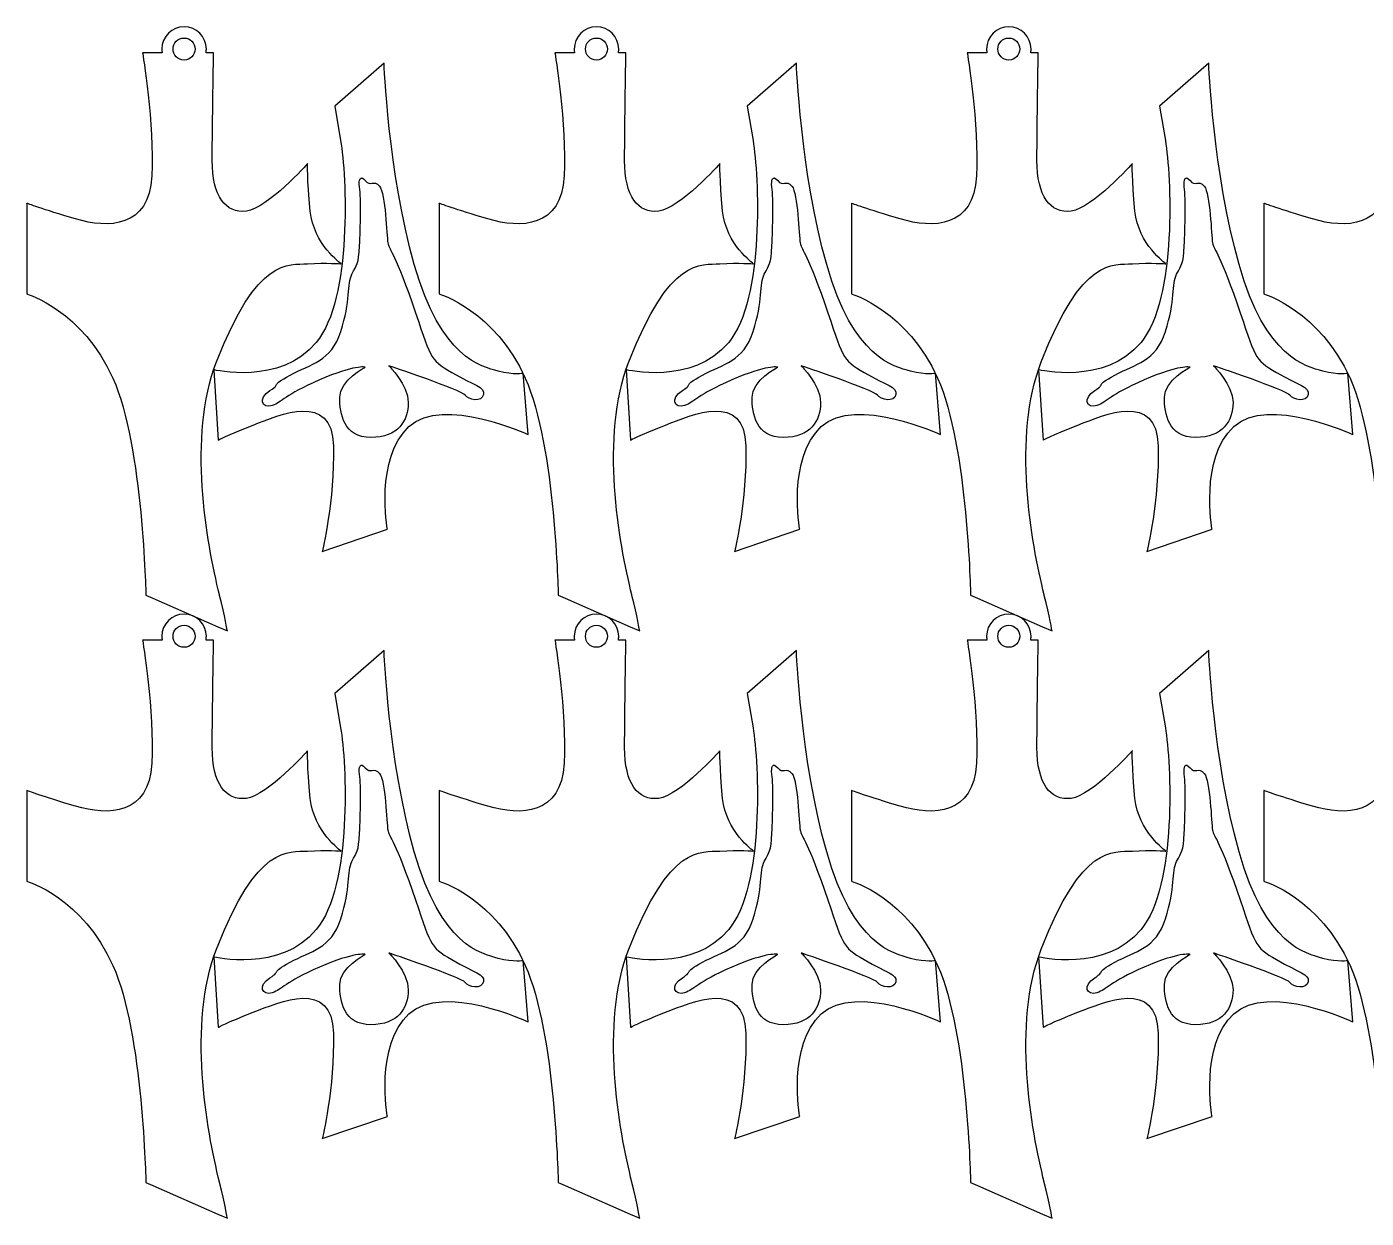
# Model space of a CAD drawing. Extents: x 0 to 3267, y 182 to 1701.
# Drawn here: x 0 to 1707, y 182 to 1701 of the extents above; entities that cross this region are included whole.
import ezdxf

# ---------------------------------------------------------------- set-up
doc = ezdxf.new("R2010")
doc.units = 0
doc.layers.add('H0111_Printing_Least_12', color=7, linetype='CONTINUOUS')

msp = doc.modelspace()

# ---------------------------------------------------------------- linework, layer by layer
at = {"layer": 'H0111_Printing_Least_12', "color": 1}
for points in [[(200.648895, 1686.303658)], [(726.219782, 1686.303658)], [(1251.788069, 1686.303658)], [(361.443891, 1465.768663)], [(887.014778, 1465.768663)], [(1412.583065, 1465.768663)], [(310.107992, 1237.147669)], [(835.678879, 1237.147669)], [(1361.247066, 1237.147669)], [(200.648895, 937.936477)], [(726.219782, 937.936477)], [(1251.788069, 937.936477)], [(361.443891, 717.401482)], [(887.014778, 717.401482)], [(1412.583065, 717.401482)], [(310.107992, 488.780488)], [(835.678879, 488.780488)], [(1361.247066, 488.780488)]]:
    msp.add_lwpolyline(points, close=True, dxfattribs=at)
for points in [[(172.744896, 1667.353658), (147.670896, 1667.353658)], [(238.209894, 1667.353658), (228.552894, 1667.353658)], [(698.315783, 1667.353658), (673.241783, 1667.353658)], [(763.780781, 1667.353658), (754.123781, 1667.353658)], [(1223.884069, 1667.353658), (1198.81007, 1667.353658)], [(1289.349068, 1667.353658), (1279.692068, 1667.353658)], [(455.491989, 1654.342659), (392.61699, 1599.59166), (400.16199, 1555.624661)], [(981.062875, 1654.342659), (918.187877, 1599.59166), (925.732877, 1555.624661)], [(1506.631062, 1654.342659), (1443.756064, 1599.59166), (1451.301064, 1555.624661)], [(0.1249, 1475.723663), (0.1249, 1360.196666)], [(525.695787, 1475.723663), (525.695787, 1360.196666)], [(1051.264074, 1475.723663), (1051.264074, 1360.196666)], [(1576.834961, 1475.723663), (1576.834961, 1360.196666)], [(238.364994, 1263.616668), (244.232994, 1174.023671)], [(763.935881, 1263.616668), (769.803881, 1174.023671)], [(1289.504068, 1263.616668), (1295.372068, 1174.023671)], [(639.084984, 1180.96667), (632.585984, 1259.058669)], [(1164.655871, 1180.96667), (1158.156871, 1259.058669)], [(1690.225058, 1180.96667), (1683.726058, 1259.058669)], [(376.688991, 1032.167674), (459.682989, 1060.372673)], [(902.259877, 1032.167674), (985.253875, 1060.372673)], [(1427.828064, 1032.167674), (1510.822062, 1060.372673)], [(151.862896, 976.324676), (160.777896, 972.410676), (243.769894, 935.984677), (255.815894, 930.697677)], [(245.883894, 976.073676), (245.883894, 976.622676), (245.749894, 976.622676)], [(677.433783, 976.324676), (686.348783, 972.410676), (769.340781, 935.984677), (781.38678, 930.697677)], [(771.454781, 976.073676), (771.454781, 976.622676), (771.320781, 976.622676)], [(1203.00207, 976.324676), (1211.91707, 972.410676), (1294.909068, 935.984677), (1306.955067, 930.697677)], [(1297.023068, 976.073676), (1297.023068, 976.622676), (1296.889068, 976.622676)], [(172.744896, 918.986477), (147.670896, 918.986477)], [(238.209894, 918.986477), (228.552894, 918.986477)], [(455.491989, 905.975477), (392.61699, 851.224479), (400.16199, 807.25748)], [(698.315783, 918.986477), (673.241783, 918.986477)], [(763.780781, 918.986477), (754.123781, 918.986477)], [(981.062875, 905.975477), (918.187877, 851.224479), (925.732877, 807.25748)], [(1223.884069, 918.986477), (1198.81007, 918.986477)], [(1289.349068, 918.986477), (1279.692068, 918.986477)], [(1506.631062, 905.975477), (1443.756064, 851.224479), (1451.301064, 807.25748)], [(0.1249, 727.356482), (0.1249, 611.829485)], [(525.695787, 727.356482), (525.695787, 611.829485)], [(1051.264074, 727.356482), (1051.264074, 611.829485)], [(1576.834961, 727.356482), (1576.834961, 611.829485)], [(238.364994, 515.249487), (244.232994, 425.656489)], [(763.935881, 515.249487), (769.803881, 425.656489)], [(1289.504068, 515.249487), (1295.372068, 425.656489)], [(639.084984, 432.599489), (632.585984, 510.691487)], [(1164.655871, 432.599489), (1158.156871, 510.691487)], [(1690.225058, 432.599489), (1683.726058, 510.691487)], [(376.688991, 283.800493), (459.682989, 312.005492)], [(902.259877, 283.800493), (985.253875, 312.005492)], [(1427.828064, 283.800493), (1510.822062, 312.005492)], [(151.862896, 227.957494), (160.777896, 224.043494), (243.769894, 187.617495), (255.815894, 182.330495)], [(245.883894, 227.706494), (245.883894, 228.255494), (245.749894, 228.255494)], [(677.433783, 227.957494), (686.348783, 224.043494), (769.340781, 187.617495), (781.38678, 182.330495)], [(771.454781, 227.706494), (771.454781, 228.255494), (771.320781, 228.255494)], [(1203.00207, 227.957494), (1211.91707, 224.043494), (1294.909068, 187.617495), (1306.955067, 182.330495)], [(1297.023068, 227.706494), (1297.023068, 228.255494), (1296.889068, 228.255494)]]:
    msp.add_lwpolyline(points, dxfattribs=at)
for points in [[(200.648895, 1700.664657), (184.993895, 1700.664657), (172.302896, 1687.973658), (172.302896, 1672.318658)], [(228.994894, 1672.318658), (228.994894, 1687.973658), (216.303895, 1700.664657), (200.648895, 1700.664657)], [(726.219782, 1700.664657), (710.564782, 1700.664657), (697.873783, 1687.973658), (697.873783, 1672.318658)], [(754.565781, 1672.318658), (754.565781, 1687.973658), (741.874781, 1700.664657), (726.219782, 1700.664657)], [(1251.788069, 1700.664657), (1236.133069, 1700.664657), (1223.442069, 1687.973658), (1223.442069, 1672.318658)], [(1280.134068, 1672.318658), (1280.134068, 1687.973658), (1267.443068, 1700.664657), (1251.788069, 1700.664657)], [(186.599895, 1672.318658), (186.599895, 1680.042658), (192.889895, 1686.303658), (200.648895, 1686.303658)], [(200.648895, 1686.303658), (208.407895, 1686.303658), (214.697895, 1680.042658), (214.697895, 1672.318658)], [(712.170782, 1672.318658), (712.170782, 1680.042658), (718.460782, 1686.303658), (726.219782, 1686.303658)], [(726.219782, 1686.303658), (733.978782, 1686.303658), (740.268781, 1680.042658), (740.268781, 1672.318658)], [(1237.739069, 1672.318658), (1237.739069, 1680.042658), (1244.029069, 1686.303658), (1251.788069, 1686.303658)], [(1251.788069, 1686.303658), (1259.547069, 1686.303658), (1265.837068, 1680.042658), (1265.837068, 1672.318658)], [(147.670896, 1667.353658), (147.670896, 1667.353658), (162.760896, 1576.930661), (159.406896, 1510.565662)], [(172.302896, 1672.318658), (172.302896, 1670.623658), (172.459896, 1668.966658), (172.744896, 1667.353658)], [(200.648895, 1658.333659), (192.889895, 1658.333659), (186.599895, 1664.594658), (186.599895, 1672.318658)], [(214.697895, 1672.318658), (214.697895, 1664.594658), (208.407895, 1658.333659), (200.648895, 1658.333659)], [(228.552894, 1667.353658), (228.837894, 1668.966658), (228.994894, 1670.623658), (228.994894, 1672.318658)], [(236.533894, 1530.475662), (236.533894, 1576.101661), (238.209894, 1667.353658), (238.209894, 1667.353658)], [(673.241783, 1667.353658), (673.241783, 1667.353658), (688.331783, 1576.930661), (684.977783, 1510.565662)], [(697.873783, 1672.318658), (697.873783, 1670.623658), (698.030783, 1668.966658), (698.315783, 1667.353658)], [(726.219782, 1658.333659), (718.460782, 1658.333659), (712.170782, 1664.594658), (712.170782, 1672.318658)], [(740.268781, 1672.318658), (740.268781, 1664.594658), (733.978782, 1658.333659), (726.219782, 1658.333659)], [(754.123781, 1667.353658), (754.408781, 1668.966658), (754.565781, 1670.623658), (754.565781, 1672.318658)], [(762.104781, 1530.475662), (762.104781, 1576.101661), (763.780781, 1667.353658), (763.780781, 1667.353658)], [(1198.81007, 1667.353658), (1198.81007, 1667.353658), (1213.90007, 1576.930661), (1210.54607, 1510.565662)], [(1223.442069, 1672.318658), (1223.442069, 1670.623658), (1223.599069, 1668.966658), (1223.884069, 1667.353658)], [(1251.788069, 1658.333659), (1244.029069, 1658.333659), (1237.739069, 1664.594658), (1237.739069, 1672.318658)], [(1265.837068, 1672.318658), (1265.837068, 1664.594658), (1259.547069, 1658.333659), (1251.788069, 1658.333659)], [(1279.692068, 1667.353658), (1279.977068, 1668.966658), (1280.134068, 1670.623658), (1280.134068, 1672.318658)], [(1287.673068, 1530.475662), (1287.673068, 1576.101661), (1289.349068, 1667.353658), (1289.349068, 1667.353658)], [(494.054988, 1397.545665), (460.521988, 1516.543662), (455.491989, 1654.342659), (455.491989, 1654.342659)], [(1019.625875, 1397.545665), (986.092875, 1516.543662), (981.062875, 1654.342659), (981.062875, 1654.342659)], [(1545.194061, 1397.545665), (1511.661062, 1516.543662), (1506.631062, 1654.342659), (1506.631062, 1654.342659)], [(400.16199, 1555.624661), (407.70699, 1511.657662), (415.25199, 1354.039666), (369.143991, 1298.458668)], [(925.732877, 1555.624661), (933.277877, 1511.657662), (940.822876, 1354.039666), (894.714878, 1298.458668)], [(1451.301064, 1555.624661), (1458.846064, 1511.657662), (1466.391063, 1354.039666), (1420.283064, 1298.458668)], [(280.126893, 1465.768663), (253.300894, 1462.450663), (236.533894, 1484.848663), (236.533894, 1530.475662)], [(358.091891, 1526.327662), (358.091891, 1526.327662), (306.953892, 1469.087663), (280.126893, 1465.768663)], [(361.443891, 1465.768663), (357.252891, 1508.076662), (358.091891, 1526.327662), (358.091891, 1526.327662)], [(805.69778, 1465.768663), (778.871781, 1462.450663), (762.104781, 1484.848663), (762.104781, 1530.475662)], [(883.662778, 1526.327662), (883.662778, 1526.327662), (832.524779, 1469.087663), (805.69778, 1465.768663)], [(887.014778, 1465.768663), (882.823778, 1508.076662), (883.662778, 1526.327662), (883.662778, 1526.327662)], [(1331.266067, 1465.768663), (1304.440067, 1462.450663), (1287.673068, 1484.848663), (1287.673068, 1530.475662)], [(1409.231065, 1526.327662), (1409.231065, 1526.327662), (1358.093066, 1469.087663), (1331.266067, 1465.768663)], [(1412.583065, 1465.768663), (1408.392065, 1508.076662), (1409.231065, 1526.327662), (1409.231065, 1526.327662)], [(159.406896, 1510.565662), (156.053896, 1444.199664), (104.077897, 1443.370664), (62.161898, 1455.813664)], [(424.238989, 1496.554663), (422.965989, 1505.627662), (425.311989, 1512.539662), (431.596989, 1504.688662)], [(431.596989, 1504.688662), (438.216989, 1496.417663), (442.107989, 1506.535662), (449.772989, 1497.546663)], [(684.977783, 1510.565662), (681.624783, 1444.199664), (629.648784, 1443.370664), (587.732785, 1455.813664)], [(949.809876, 1496.554663), (948.536876, 1505.627662), (950.882876, 1512.539662), (957.167876, 1504.688662)], [(957.167876, 1504.688662), (963.787876, 1496.417663), (967.678876, 1506.535662), (975.343876, 1497.546663)], [(1210.54607, 1510.565662), (1207.19307, 1444.199664), (1155.217071, 1443.370664), (1113.301072, 1455.813664)], [(1475.378063, 1496.554663), (1474.105063, 1505.627662), (1476.451063, 1512.539662), (1482.736063, 1504.688662)], [(1482.736063, 1504.688662), (1489.356063, 1496.417663), (1493.247063, 1506.535662), (1500.912062, 1497.546663)], [(1736.116957, 1510.565662), (1732.763957, 1444.199664), (1680.787958, 1443.370664), (1638.871959, 1455.813664)], [(424.223989, 1421.421664), (425.359989, 1445.579664), (426.446989, 1480.816663), (424.238989, 1496.554663)], [(449.772989, 1497.546663), (457.436989, 1488.557663), (458.856989, 1434.342664), (460.275988, 1425.353664)], [(949.794876, 1421.421664), (950.930876, 1445.579664), (952.017876, 1480.816663), (949.809876, 1496.554663)], [(975.343876, 1497.546663), (983.007875, 1488.557663), (984.427875, 1434.342664), (985.846875, 1425.353664)], [(1475.363063, 1421.421664), (1476.499063, 1445.579664), (1477.586063, 1480.816663), (1475.378063, 1496.554663)], [(1500.912062, 1497.546663), (1508.576062, 1488.557663), (1509.996062, 1434.342664), (1511.415062, 1425.353664)], [(62.161898, 1455.813664), (20.244899, 1468.257663), (0.1249, 1475.723663), (0.1249, 1475.723663)], [(587.732785, 1455.813664), (545.815786, 1468.257663), (525.695787, 1475.723663), (525.695787, 1475.723663)], [(1113.301072, 1455.813664), (1071.384073, 1468.257663), (1051.264074, 1475.723663), (1051.264074, 1475.723663)], [(1638.871959, 1455.813664), (1596.95496, 1468.257663), (1576.834961, 1475.723663), (1576.834961, 1475.723663)], [(400.84589, 1398.573665), (400.84589, 1398.573665), (365.636891, 1423.460664), (361.443891, 1465.768663)], [(926.416777, 1398.573665), (926.416777, 1398.573665), (891.207778, 1423.460664), (887.014778, 1465.768663)], [(1451.985064, 1398.573665), (1451.985064, 1398.573665), (1416.776065, 1423.460664), (1412.583065, 1465.768663)], [(414.57299, 1385.465665), (420.817989, 1397.825665), (423.088989, 1397.263665), (424.223989, 1421.421664)], [(460.275988, 1425.353664), (461.694988, 1416.365665), (466.804988, 1418.893665), (491.217988, 1348.666666)], [(940.143876, 1385.465665), (946.388876, 1397.825665), (948.659876, 1397.263665), (949.794876, 1421.421664)], [(985.846875, 1425.353664), (987.265875, 1416.365665), (992.375875, 1418.893665), (1016.788875, 1348.666666)], [(1465.712063, 1385.465665), (1471.957063, 1397.825665), (1474.228063, 1397.263665), (1475.363063, 1421.421664)], [(1511.415062, 1425.353664), (1512.835062, 1416.365665), (1517.944062, 1418.893665), (1542.357061, 1348.666666)], [(242.000894, 1273.764668), (293.977893, 1408.154665), (333.779892, 1396.914665), (358.091891, 1398.573665)], [(358.091891, 1398.573665), (382.40289, 1400.232665), (400.84589, 1398.573665), (400.84589, 1398.573665)], [(767.571781, 1273.764668), (819.54878, 1408.154665), (859.350779, 1396.914665), (883.662778, 1398.573665)], [(883.662778, 1398.573665), (907.973777, 1400.232665), (926.416777, 1398.573665), (926.416777, 1398.573665)], [(1293.140068, 1273.764668), (1345.117066, 1408.154665), (1384.919065, 1396.914665), (1409.231065, 1398.573665)], [(1409.231065, 1398.573665), (1433.542064, 1400.232665), (1451.985064, 1398.573665), (1451.985064, 1398.573665)], [(400.37899, 1312.429667), (412.86999, 1351.194666), (408.32799, 1373.105666), (414.57299, 1385.465665)], [(600.792985, 1261.867668), (579.785986, 1267.485668), (527.587987, 1278.548668), (494.054988, 1397.545665)], [(925.949877, 1312.429667), (938.440877, 1351.194666), (933.898877, 1373.105666), (940.143876, 1385.465665)], [(1126.363872, 1261.867668), (1105.356872, 1267.485668), (1053.158874, 1278.548668), (1019.625875, 1397.545665)], [(1451.518064, 1312.429667), (1464.009063, 1351.194666), (1459.467064, 1373.105666), (1465.712063, 1385.465665)], [(1651.932059, 1261.867668), (1630.925059, 1267.485668), (1578.727061, 1278.548668), (1545.194061, 1397.545665)], [(0.1249, 1360.196666), (0.1249, 1360.196666), (71.382898, 1339.105667), (109.945897, 1252.700669)], [(525.695787, 1360.196666), (525.695787, 1360.196666), (596.953785, 1339.105667), (635.516784, 1252.700669)], [(1051.264074, 1360.196666), (1051.264074, 1360.196666), (1122.522072, 1339.105667), (1161.085071, 1252.700669)], [(1576.834961, 1360.196666), (1576.834961, 1360.196666), (1648.092959, 1339.105667), (1686.655958, 1252.700669)], [(491.217988, 1348.666666), (515.630987, 1278.440668), (512.224987, 1277.316668), (541.746986, 1260.181668)], [(1016.788875, 1348.666666), (1041.201874, 1278.440668), (1037.795874, 1277.316668), (1067.317873, 1260.181668)], [(1542.357061, 1348.666666), (1566.770061, 1278.440668), (1563.364061, 1277.316668), (1592.88606, 1260.181668)], [(369.143991, 1298.458668), (323.035992, 1242.877669), (238.364994, 1263.616668), (238.364994, 1263.616668)], [(335.655992, 1256.810669), (362.340991, 1271.417668), (387.88899, 1273.665668), (400.37899, 1312.429667)], [(894.714878, 1298.458668), (848.606879, 1242.877669), (763.935881, 1263.616668), (763.935881, 1263.616668)], [(861.226878, 1256.810669), (887.911878, 1271.417668), (913.459877, 1273.665668), (925.949877, 1312.429667)], [(1420.283064, 1298.458668), (1374.175066, 1242.877669), (1289.504068, 1263.616668), (1289.504068, 1263.616668)], [(1386.795065, 1256.810669), (1413.480065, 1271.417668), (1439.028064, 1273.665668), (1451.518064, 1312.429667)], [(245.749894, 976.622676), (228.980894, 1044.592674), (204.821895, 1177.634671), (242.000894, 1273.764668)], [(431.604989, 1266.923668), (431.604989, 1266.923668), (417.97899, 1270.294668), (373.127991, 1250.630669)], [(398.95999, 1228.720669), (398.95999, 1250.069669), (431.604989, 1266.923668), (431.604989, 1266.923668)], [(558.779986, 1231.248669), (554.521986, 1237.428669), (461.694988, 1268.608668), (461.694988, 1268.608668)], [(461.694988, 1268.608668), (461.694988, 1268.608668), (486.391988, 1244.731669), (486.391988, 1221.697669)], [(771.320781, 976.622676), (754.551781, 1044.592674), (730.392782, 1177.634671), (767.571781, 1273.764668)], [(957.175876, 1266.923668), (957.175876, 1266.923668), (943.550876, 1270.294668), (898.698878, 1250.630669)], [(924.530877, 1228.720669), (924.530877, 1250.069669), (957.175876, 1266.923668), (957.175876, 1266.923668)], [(1084.350873, 1231.248669), (1080.092873, 1237.428669), (987.265875, 1268.608668), (987.265875, 1268.608668)], [(987.265875, 1268.608668), (987.265875, 1268.608668), (1011.962875, 1244.731669), (1011.962875, 1221.697669)], [(1296.889068, 976.622676), (1280.120068, 1044.592674), (1255.961069, 1177.634671), (1293.140068, 1273.764668)], [(1482.744063, 1266.923668), (1482.744063, 1266.923668), (1469.119063, 1270.294668), (1424.267064, 1250.630669)], [(1450.099064, 1228.720669), (1450.099064, 1250.069669), (1482.744063, 1266.923668), (1482.744063, 1266.923668)], [(1609.91906, 1231.248669), (1605.66106, 1237.428669), (1512.835062, 1268.608668), (1512.835062, 1268.608668)], [(1512.835062, 1268.608668), (1512.835062, 1268.608668), (1537.531062, 1244.731669), (1537.531062, 1221.697669)], [(109.945897, 1252.700669), (148.509896, 1166.294671), (151.862896, 976.324676), (151.862896, 976.324676)], [(310.107992, 1237.147669), (326.004992, 1247.260669), (308.972992, 1242.203669), (335.655992, 1256.810669)], [(373.127991, 1250.630669), (328.275992, 1230.967669), (326.004992, 1222.540669), (312.946992, 1218.04567)], [(541.746986, 1260.181668), (571.269986, 1243.046669), (583.759985, 1242.484669), (582.056985, 1232.091669)], [(632.585984, 1259.058669), (632.585984, 1259.058669), (621.798984, 1256.248669), (600.792985, 1261.867668)], [(635.516784, 1252.700669), (674.080783, 1166.294671), (677.433783, 976.324676), (677.433783, 976.324676)], [(835.678879, 1237.147669), (851.575879, 1247.260669), (834.543879, 1242.203669), (861.226878, 1256.810669)], [(898.698878, 1250.630669), (853.846879, 1230.967669), (851.575879, 1222.540669), (838.517879, 1218.04567)], [(1067.317873, 1260.181668), (1096.840873, 1243.046669), (1109.330872, 1242.484669), (1107.627872, 1232.091669)], [(1158.156871, 1259.058669), (1158.156871, 1259.058669), (1147.369871, 1256.248669), (1126.363872, 1261.867668)], [(1161.085071, 1252.700669), (1199.64907, 1166.294671), (1203.00207, 976.324676), (1203.00207, 976.324676)], [(1361.247066, 1237.147669), (1377.144066, 1247.260669), (1360.112066, 1242.203669), (1386.795065, 1256.810669)], [(1424.267064, 1250.630669), (1379.415066, 1230.967669), (1377.144066, 1222.540669), (1364.086066, 1218.04567)], [(1592.88606, 1260.181668), (1622.409059, 1243.046669), (1634.899059, 1242.484669), (1633.196059, 1232.091669)], [(1683.726058, 1259.058669), (1683.726058, 1259.058669), (1672.938058, 1256.248669), (1651.932059, 1261.867668)], [(1686.655958, 1252.700669), (1725.219957, 1166.294671), (1728.572957, 976.324676), (1728.572957, 976.324676)], [(288.664993, 1193.10367), (323.035992, 1206.37667), (389.26399, 1236.240669), (390.93999, 1166.557671)], [(312.946992, 1218.04567), (299.888993, 1213.55167), (294.210993, 1227.034669), (310.107992, 1237.147669)], [(487.243988, 1191.07867), (530.959987, 1231.529669), (639.084984, 1180.96667), (639.084984, 1180.96667)], [(582.056985, 1232.091669), (580.353985, 1221.697669), (563.037986, 1225.068669), (558.779986, 1231.248669)], [(814.23588, 1193.10367), (848.606879, 1206.37667), (914.834877, 1236.240669), (916.510877, 1166.557671)], [(838.517879, 1218.04567), (825.459879, 1213.55167), (819.78188, 1227.034669), (835.678879, 1237.147669)], [(1012.814875, 1191.07867), (1056.530874, 1231.529669), (1164.655871, 1180.96667), (1164.655871, 1180.96667)], [(1107.627872, 1232.091669), (1105.924872, 1221.697669), (1088.608873, 1225.068669), (1084.350873, 1231.248669)], [(1339.804067, 1193.10367), (1374.175066, 1206.37667), (1440.403064, 1236.240669), (1442.079064, 1166.557671)], [(1364.086066, 1218.04567), (1351.028066, 1213.55167), (1345.350066, 1227.034669), (1361.247066, 1237.147669)], [(1538.383062, 1191.07867), (1582.09906, 1231.529669), (1690.225058, 1180.96667), (1690.225058, 1180.96667)], [(1633.196059, 1232.091669), (1631.493059, 1221.697669), (1614.17706, 1225.068669), (1609.91906, 1231.248669)], [(438.724989, 1177.314671), (404.06999, 1177.314671), (398.95999, 1207.37167), (398.95999, 1228.720669)], [(486.391988, 1221.697669), (486.391988, 1198.66367), (473.380988, 1177.314671), (438.724989, 1177.314671)], [(964.295876, 1177.314671), (929.640877, 1177.314671), (924.530877, 1207.37167), (924.530877, 1228.720669)], [(1011.962875, 1221.697669), (1011.962875, 1198.66367), (998.951875, 1177.314671), (964.295876, 1177.314671)], [(1489.864063, 1177.314671), (1455.209064, 1177.314671), (1450.099064, 1207.37167), (1450.099064, 1228.720669)], [(1537.531062, 1221.697669), (1537.531062, 1198.66367), (1524.520062, 1177.314671), (1489.864063, 1177.314671)], [(244.232994, 1174.023671), (244.232994, 1174.023671), (254.292994, 1179.830671), (288.664993, 1193.10367)], [(459.682989, 1060.372673), (459.682989, 1060.372673), (443.527989, 1150.628671), (487.243988, 1191.07867)], [(769.803881, 1174.023671), (769.803881, 1174.023671), (779.863881, 1179.830671), (814.23588, 1193.10367)], [(985.253875, 1060.372673), (985.253875, 1060.372673), (969.098876, 1150.628671), (1012.814875, 1191.07867)], [(1295.372068, 1174.023671), (1295.372068, 1174.023671), (1305.432067, 1179.830671), (1339.804067, 1193.10367)], [(1510.822062, 1060.372673), (1510.822062, 1060.372673), (1494.667063, 1150.628671), (1538.383062, 1191.07867)], [(390.93999, 1166.557671), (392.61699, 1096.873673), (376.688991, 1032.167674), (376.688991, 1032.167674)], [(916.510877, 1166.557671), (918.187877, 1096.873673), (902.259877, 1032.167674), (902.259877, 1032.167674)], [(1442.079064, 1166.557671), (1443.756064, 1096.873673), (1427.828064, 1032.167674), (1427.828064, 1032.167674)], [(255.815894, 930.697677), (255.815894, 930.697677), (252.498894, 949.339676), (245.883894, 976.073676)], [(781.38678, 930.697677), (781.38678, 930.697677), (778.069781, 949.339676), (771.454781, 976.073676)], [(1306.955067, 930.697677), (1306.955067, 930.697677), (1303.638067, 949.339676), (1297.023068, 976.073676)], [(200.648895, 952.297476), (184.993895, 952.297476), (172.302896, 939.606477), (172.302896, 923.951477)], [(228.994894, 923.951477), (228.994894, 939.606477), (216.303895, 952.297476), (200.648895, 952.297476)], [(726.219782, 952.297476), (710.564782, 952.297476), (697.873783, 939.606477), (697.873783, 923.951477)], [(754.565781, 923.951477), (754.565781, 939.606477), (741.874781, 952.297476), (726.219782, 952.297476)], [(1251.788069, 952.297476), (1236.133069, 952.297476), (1223.442069, 939.606477), (1223.442069, 923.951477)], [(1280.134068, 923.951477), (1280.134068, 939.606477), (1267.443068, 952.297476), (1251.788069, 952.297476)], [(172.302896, 923.951477), (172.302896, 922.256477), (172.459896, 920.599477), (172.744896, 918.986477)], [(186.599895, 923.951477), (186.599895, 931.675477), (192.889895, 937.936477), (200.648895, 937.936477)], [(200.648895, 909.966477), (192.889895, 909.966477), (186.599895, 916.227477), (186.599895, 923.951477)], [(200.648895, 937.936477), (208.407895, 937.936477), (214.697895, 931.675477), (214.697895, 923.951477)], [(214.697895, 923.951477), (214.697895, 916.227477), (208.407895, 909.966477), (200.648895, 909.966477)], [(228.552894, 918.986477), (228.837894, 920.599477), (228.994894, 922.256477), (228.994894, 923.951477)], [(697.873783, 923.951477), (697.873783, 922.256477), (698.030783, 920.599477), (698.315783, 918.986477)], [(712.170782, 923.951477), (712.170782, 931.675477), (718.460782, 937.936477), (726.219782, 937.936477)], [(726.219782, 909.966477), (718.460782, 909.966477), (712.170782, 916.227477), (712.170782, 923.951477)], [(726.219782, 937.936477), (733.978782, 937.936477), (740.268781, 931.675477), (740.268781, 923.951477)], [(740.268781, 923.951477), (740.268781, 916.227477), (733.978782, 909.966477), (726.219782, 909.966477)], [(754.123781, 918.986477), (754.408781, 920.599477), (754.565781, 922.256477), (754.565781, 923.951477)], [(1223.442069, 923.951477), (1223.442069, 922.256477), (1223.599069, 920.599477), (1223.884069, 918.986477)], [(1237.739069, 923.951477), (1237.739069, 931.675477), (1244.029069, 937.936477), (1251.788069, 937.936477)], [(1251.788069, 909.966477), (1244.029069, 909.966477), (1237.739069, 916.227477), (1237.739069, 923.951477)], [(1251.788069, 937.936477), (1259.547069, 937.936477), (1265.837068, 931.675477), (1265.837068, 923.951477)], [(1265.837068, 923.951477), (1265.837068, 916.227477), (1259.547069, 909.966477), (1251.788069, 909.966477)], [(1279.692068, 918.986477), (1279.977068, 920.599477), (1280.134068, 922.256477), (1280.134068, 923.951477)], [(147.670896, 918.986477), (147.670896, 918.986477), (162.760896, 828.563479), (159.406896, 762.198481)], [(236.533894, 782.10848), (236.533894, 827.734479), (238.209894, 918.986477), (238.209894, 918.986477)], [(494.054988, 649.178484), (460.521988, 768.176481), (455.491989, 905.975477), (455.491989, 905.975477)], [(673.241783, 918.986477), (673.241783, 918.986477), (688.331783, 828.563479), (684.977783, 762.198481)], [(762.104781, 782.10848), (762.104781, 827.734479), (763.780781, 918.986477), (763.780781, 918.986477)], [(1019.625875, 649.178484), (986.092875, 768.176481), (981.062875, 905.975477), (981.062875, 905.975477)], [(1198.81007, 918.986477), (1198.81007, 918.986477), (1213.90007, 828.563479), (1210.54607, 762.198481)], [(1287.673068, 782.10848), (1287.673068, 827.734479), (1289.349068, 918.986477), (1289.349068, 918.986477)], [(1545.194061, 649.178484), (1511.661062, 768.176481), (1506.631062, 905.975477), (1506.631062, 905.975477)], [(400.16199, 807.25748), (407.70699, 763.290481), (415.25199, 605.672485), (369.143991, 550.091486)], [(925.732877, 807.25748), (933.277877, 763.290481), (940.822876, 605.672485), (894.714878, 550.091486)], [(1451.301064, 807.25748), (1458.846064, 763.290481), (1466.391063, 605.672485), (1420.283064, 550.091486)], [(280.126893, 717.401482), (253.300894, 714.083482), (236.533894, 736.481482), (236.533894, 782.10848)], [(358.091891, 777.960481), (358.091891, 777.960481), (306.953892, 720.720482), (280.126893, 717.401482)], [(361.443891, 717.401482), (357.252891, 759.709481), (358.091891, 777.960481), (358.091891, 777.960481)], [(805.69778, 717.401482), (778.871781, 714.083482), (762.104781, 736.481482), (762.104781, 782.10848)], [(883.662778, 777.960481), (883.662778, 777.960481), (832.524779, 720.720482), (805.69778, 717.401482)], [(887.014778, 717.401482), (882.823778, 759.709481), (883.662778, 777.960481), (883.662778, 777.960481)], [(1331.266067, 717.401482), (1304.440067, 714.083482), (1287.673068, 736.481482), (1287.673068, 782.10848)], [(1409.231065, 777.960481), (1409.231065, 777.960481), (1358.093066, 720.720482), (1331.266067, 717.401482)], [(1412.583065, 717.401482), (1408.392065, 759.709481), (1409.231065, 777.960481), (1409.231065, 777.960481)], [(159.406896, 762.198481), (156.053896, 695.833483), (104.077897, 695.003483), (62.161898, 707.446482)], [(424.238989, 748.187481), (422.965989, 757.260481), (425.311989, 764.172481), (431.596989, 756.321481)], [(431.596989, 756.321481), (438.216989, 748.050481), (442.107989, 758.168481), (449.772989, 749.179481)], [(684.977783, 762.198481), (681.624783, 695.833483), (629.648784, 695.003483), (587.732785, 707.446482)], [(949.809876, 748.187481), (948.536876, 757.260481), (950.882876, 764.172481), (957.167876, 756.321481)], [(957.167876, 756.321481), (963.787876, 748.050481), (967.678876, 758.168481), (975.343876, 749.179481)], [(1210.54607, 762.198481), (1207.19307, 695.833483), (1155.217071, 695.003483), (1113.301072, 707.446482)], [(1475.378063, 748.187481), (1474.105063, 757.260481), (1476.451063, 764.172481), (1482.736063, 756.321481)], [(1482.736063, 756.321481), (1489.356063, 748.050481), (1493.247063, 758.168481), (1500.912062, 749.179481)], [(1736.116957, 762.198481), (1732.763957, 695.833483), (1680.787958, 695.003483), (1638.871959, 707.446482)], [(424.223989, 673.054483), (425.359989, 697.212483), (426.446989, 732.450482), (424.238989, 748.187481)], [(449.772989, 749.179481), (457.436989, 740.190481), (458.856989, 685.976483), (460.275988, 676.986483)], [(949.794876, 673.054483), (950.930876, 697.212483), (952.017876, 732.450482), (949.809876, 748.187481)], [(975.343876, 749.179481), (983.007875, 740.190481), (984.427875, 685.976483), (985.846875, 676.986483)], [(1475.363063, 673.054483), (1476.499063, 697.212483), (1477.586063, 732.450482), (1475.378063, 748.187481)], [(1500.912062, 749.179481), (1508.576062, 740.190481), (1509.996062, 685.976483), (1511.415062, 676.986483)], [(62.161898, 707.446482), (20.244899, 719.890482), (0.1249, 727.356482), (0.1249, 727.356482)], [(400.84589, 650.206484), (400.84589, 650.206484), (365.636891, 675.093483), (361.443891, 717.401482)], [(587.732785, 707.446482), (545.815786, 719.890482), (525.695787, 727.356482), (525.695787, 727.356482)], [(926.416777, 650.206484), (926.416777, 650.206484), (891.207778, 675.093483), (887.014778, 717.401482)], [(1113.301072, 707.446482), (1071.384073, 719.890482), (1051.264074, 727.356482), (1051.264074, 727.356482)], [(1451.985064, 650.206484), (1451.985064, 650.206484), (1416.776065, 675.093483), (1412.583065, 717.401482)], [(1638.871959, 707.446482), (1596.95496, 719.890482), (1576.834961, 727.356482), (1576.834961, 727.356482)], [(414.57299, 637.098484), (420.817989, 649.458484), (423.088989, 648.896484), (424.223989, 673.054483)], [(460.275988, 676.986483), (461.694988, 667.998483), (466.804988, 670.526483), (491.217988, 600.299485)], [(940.143876, 637.098484), (946.388876, 649.458484), (948.659876, 648.896484), (949.794876, 673.054483)], [(985.846875, 676.986483), (987.265875, 667.998483), (992.375875, 670.526483), (1016.788875, 600.299485)], [(1465.712063, 637.098484), (1471.957063, 649.458484), (1474.228063, 648.896484), (1475.363063, 673.054483)], [(1511.415062, 676.986483), (1512.835062, 667.998483), (1517.944062, 670.526483), (1542.357061, 600.299485)], [(242.000894, 525.397487), (293.977893, 659.787484), (333.779892, 648.547484), (358.091891, 650.206484)], [(358.091891, 650.206484), (382.40289, 651.865484), (400.84589, 650.206484), (400.84589, 650.206484)], [(600.792985, 513.500487), (579.785986, 519.118487), (527.587987, 530.181487), (494.054988, 649.178484)], [(767.571781, 525.397487), (819.54878, 659.787484), (859.350779, 648.547484), (883.662778, 650.206484)], [(883.662778, 650.206484), (907.973777, 651.865484), (926.416777, 650.206484), (926.416777, 650.206484)], [(1126.363872, 513.500487), (1105.356872, 519.118487), (1053.158874, 530.181487), (1019.625875, 649.178484)], [(1293.140068, 525.397487), (1345.117066, 659.787484), (1384.919065, 648.547484), (1409.231065, 650.206484)], [(1409.231065, 650.206484), (1433.542064, 651.865484), (1451.985064, 650.206484), (1451.985064, 650.206484)], [(1651.932059, 513.500487), (1630.925059, 519.118487), (1578.727061, 530.181487), (1545.194061, 649.178484)], [(400.37899, 564.063486), (412.86999, 602.827485), (408.32799, 624.738484), (414.57299, 637.098484)], [(925.949877, 564.063486), (938.440877, 602.827485), (933.898877, 624.738484), (940.143876, 637.098484)], [(1451.518064, 564.063486), (1464.009063, 602.827485), (1459.467064, 624.738484), (1465.712063, 637.098484)], [(0.1249, 611.829485), (0.1249, 611.829485), (71.382898, 590.738485), (109.945897, 504.333487)], [(491.217988, 600.299485), (515.630987, 530.073487), (512.224987, 528.949487), (541.746986, 511.814487)], [(525.695787, 611.829485), (525.695787, 611.829485), (596.953785, 590.738485), (635.516784, 504.333487)], [(1016.788875, 600.299485), (1041.201874, 530.073487), (1037.795874, 528.949487), (1067.317873, 511.814487)], [(1051.264074, 611.829485), (1051.264074, 611.829485), (1122.522072, 590.738485), (1161.085071, 504.333487)], [(1542.357061, 600.299485), (1566.770061, 530.073487), (1563.364061, 528.949487), (1592.88606, 511.814487)], [(1576.834961, 611.829485), (1576.834961, 611.829485), (1648.092959, 590.738485), (1686.655958, 504.333487)], [(335.655992, 508.443487), (362.340991, 523.050487), (387.88899, 525.298487), (400.37899, 564.063486)], [(861.226878, 508.443487), (887.911878, 523.050487), (913.459877, 525.298487), (925.949877, 564.063486)], [(1386.795065, 508.443487), (1413.480065, 523.050487), (1439.028064, 525.298487), (1451.518064, 564.063486)], [(369.143991, 550.091486), (323.035992, 494.510488), (238.364994, 515.249487), (238.364994, 515.249487)], [(894.714878, 550.091486), (848.606879, 494.510488), (763.935881, 515.249487), (763.935881, 515.249487)], [(1420.283064, 550.091486), (1374.175066, 494.510488), (1289.504068, 515.249487), (1289.504068, 515.249487)], [(245.749894, 228.255494), (228.980894, 296.225493), (204.821895, 429.267489), (242.000894, 525.397487)], [(431.604989, 518.556487), (431.604989, 518.556487), (417.97899, 521.927487), (373.127991, 502.263487)], [(398.95999, 480.353488), (398.95999, 501.702487), (431.604989, 518.556487), (431.604989, 518.556487)], [(558.779986, 482.881488), (554.521986, 489.061488), (461.694988, 520.241487), (461.694988, 520.241487)], [(461.694988, 520.241487), (461.694988, 520.241487), (486.391988, 496.364488), (486.391988, 473.330488)], [(632.585984, 510.691487), (632.585984, 510.691487), (621.798984, 507.882487), (600.792985, 513.500487)], [(771.320781, 228.255494), (754.551781, 296.225493), (730.392782, 429.267489), (767.571781, 525.397487)], [(957.175876, 518.556487), (957.175876, 518.556487), (943.550876, 521.927487), (898.698878, 502.263487)], [(924.530877, 480.353488), (924.530877, 501.702487), (957.175876, 518.556487), (957.175876, 518.556487)], [(1084.350873, 482.881488), (1080.092873, 489.061488), (987.265875, 520.241487), (987.265875, 520.241487)], [(987.265875, 520.241487), (987.265875, 520.241487), (1011.962875, 496.364488), (1011.962875, 473.330488)], [(1158.156871, 510.691487), (1158.156871, 510.691487), (1147.369871, 507.882487), (1126.363872, 513.500487)], [(1296.889068, 228.255494), (1280.120068, 296.225493), (1255.961069, 429.267489), (1293.140068, 525.397487)], [(1482.744063, 518.556487), (1482.744063, 518.556487), (1469.119063, 521.927487), (1424.267064, 502.263487)], [(1450.099064, 480.353488), (1450.099064, 501.702487), (1482.744063, 518.556487), (1482.744063, 518.556487)], [(1609.91906, 482.881488), (1605.66106, 489.061488), (1512.835062, 520.241487), (1512.835062, 520.241487)], [(1512.835062, 520.241487), (1512.835062, 520.241487), (1537.531062, 496.364488), (1537.531062, 473.330488)], [(1683.726058, 510.691487), (1683.726058, 510.691487), (1672.938058, 507.882487), (1651.932059, 513.500487)], [(109.945897, 504.333487), (148.509896, 417.92749), (151.862896, 227.957494), (151.862896, 227.957494)], [(310.107992, 488.780488), (326.004992, 498.893488), (308.972992, 493.836488), (335.655992, 508.443487)], [(373.127991, 502.263487), (328.275992, 482.600488), (326.004992, 474.173488), (312.946992, 469.678488)], [(541.746986, 511.814487), (571.269986, 494.679488), (583.759985, 494.117488), (582.056985, 483.724488)], [(635.516784, 504.333487), (674.080783, 417.92749), (677.433783, 227.957494), (677.433783, 227.957494)], [(835.678879, 488.780488), (851.575879, 498.893488), (834.543879, 493.836488), (861.226878, 508.443487)], [(898.698878, 502.263487), (853.846879, 482.600488), (851.575879, 474.173488), (838.517879, 469.678488)], [(1067.317873, 511.814487), (1096.840873, 494.679488), (1109.330872, 494.117488), (1107.627872, 483.724488)], [(1161.085071, 504.333487), (1199.64907, 417.92749), (1203.00207, 227.957494), (1203.00207, 227.957494)], [(1361.247066, 488.780488), (1377.144066, 498.893488), (1360.112066, 493.836488), (1386.795065, 508.443487)], [(1424.267064, 502.263487), (1379.415066, 482.600488), (1377.144066, 474.173488), (1364.086066, 469.678488)], [(1592.88606, 511.814487), (1622.409059, 494.679488), (1634.899059, 494.117488), (1633.196059, 483.724488)], [(1686.655958, 504.333487), (1725.219957, 417.92749), (1728.572957, 227.957494), (1728.572957, 227.957494)], [(288.664993, 444.736489), (323.035992, 458.009489), (389.26399, 487.873488), (390.93999, 418.19049)], [(312.946992, 469.678488), (299.888993, 465.184488), (294.210993, 478.667488), (310.107992, 488.780488)], [(438.724989, 428.947489), (404.06999, 428.947489), (398.95999, 459.004489), (398.95999, 480.353488)], [(487.243988, 442.711489), (530.959987, 483.162488), (639.084984, 432.599489), (639.084984, 432.599489)], [(582.056985, 483.724488), (580.353985, 473.330488), (563.037986, 476.701488), (558.779986, 482.881488)], [(814.23588, 444.736489), (848.606879, 458.009489), (914.834877, 487.873488), (916.510877, 418.19049)], [(838.517879, 469.678488), (825.459879, 465.184488), (819.78188, 478.667488), (835.678879, 488.780488)], [(964.295876, 428.947489), (929.640877, 428.947489), (924.530877, 459.004489), (924.530877, 480.353488)], [(1012.814875, 442.711489), (1056.530874, 483.162488), (1164.655871, 432.599489), (1164.655871, 432.599489)], [(1107.627872, 483.724488), (1105.924872, 473.330488), (1088.608873, 476.701488), (1084.350873, 482.881488)], [(1339.804067, 444.736489), (1374.175066, 458.009489), (1440.403064, 487.873488), (1442.079064, 418.19049)], [(1364.086066, 469.678488), (1351.028066, 465.184488), (1345.350066, 478.667488), (1361.247066, 488.780488)], [(1489.864063, 428.947489), (1455.209064, 428.947489), (1450.099064, 459.004489), (1450.099064, 480.353488)], [(1538.383062, 442.711489), (1582.09906, 483.162488), (1690.225058, 432.599489), (1690.225058, 432.599489)], [(1633.196059, 483.724488), (1631.493059, 473.330488), (1614.17706, 476.701488), (1609.91906, 482.881488)], [(486.391988, 473.330488), (486.391988, 450.296489), (473.380988, 428.947489), (438.724989, 428.947489)], [(1011.962875, 473.330488), (1011.962875, 450.296489), (998.951875, 428.947489), (964.295876, 428.947489)], [(1537.531062, 473.330488), (1537.531062, 450.296489), (1524.520062, 428.947489), (1489.864063, 428.947489)], [(244.232994, 425.656489), (244.232994, 425.656489), (254.292994, 431.463489), (288.664993, 444.736489)], [(769.803881, 425.656489), (769.803881, 425.656489), (779.863881, 431.463489), (814.23588, 444.736489)], [(1295.372068, 425.656489), (1295.372068, 425.656489), (1305.432067, 431.463489), (1339.804067, 444.736489)], [(459.682989, 312.005492), (459.682989, 312.005492), (443.527989, 402.26149), (487.243988, 442.711489)], [(985.253875, 312.005492), (985.253875, 312.005492), (969.098876, 402.26149), (1012.814875, 442.711489)], [(1510.822062, 312.005492), (1510.822062, 312.005492), (1494.667063, 402.26149), (1538.383062, 442.711489)], [(390.93999, 418.19049), (392.61699, 348.506491), (376.688991, 283.800493), (376.688991, 283.800493)], [(916.510877, 418.19049), (918.187877, 348.506491), (902.259877, 283.800493), (902.259877, 283.800493)], [(1442.079064, 418.19049), (1443.756064, 348.506491), (1427.828064, 283.800493), (1427.828064, 283.800493)], [(255.815894, 182.330495), (255.815894, 182.330495), (252.498894, 200.972495), (245.883894, 227.706494)], [(781.38678, 182.330495), (781.38678, 182.330495), (778.069781, 200.972495), (771.454781, 227.706494)], [(1306.955067, 182.330495), (1306.955067, 182.330495), (1303.638067, 200.972495), (1297.023068, 227.706494)]]:
    msp.add_open_spline(points, degree=3, dxfattribs=at)

doc.saveas('drawing.dxf')
